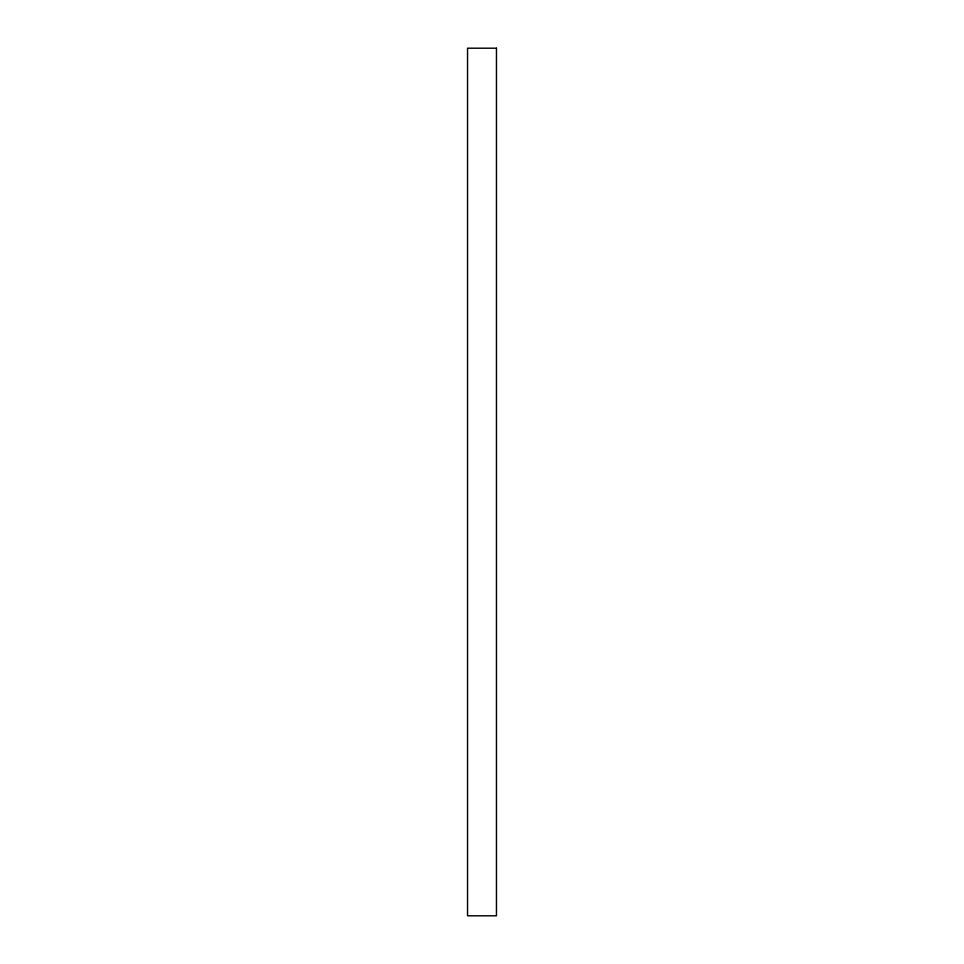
<?xml version="1.0" encoding="UTF-8"?>
<svg xmlns="http://www.w3.org/2000/svg" width="964" height="964" viewBox="0 0 964 964"><rect width="100%" height="100%" fill="white"/><g stroke="black" fill="none" stroke-linecap="round" stroke-linejoin="round"><path stroke-width="1.45" d="M496.46 48.2L467.54 48.2L467.54 915.8L496.46 915.8L496.46 48.2"/></g></svg>
